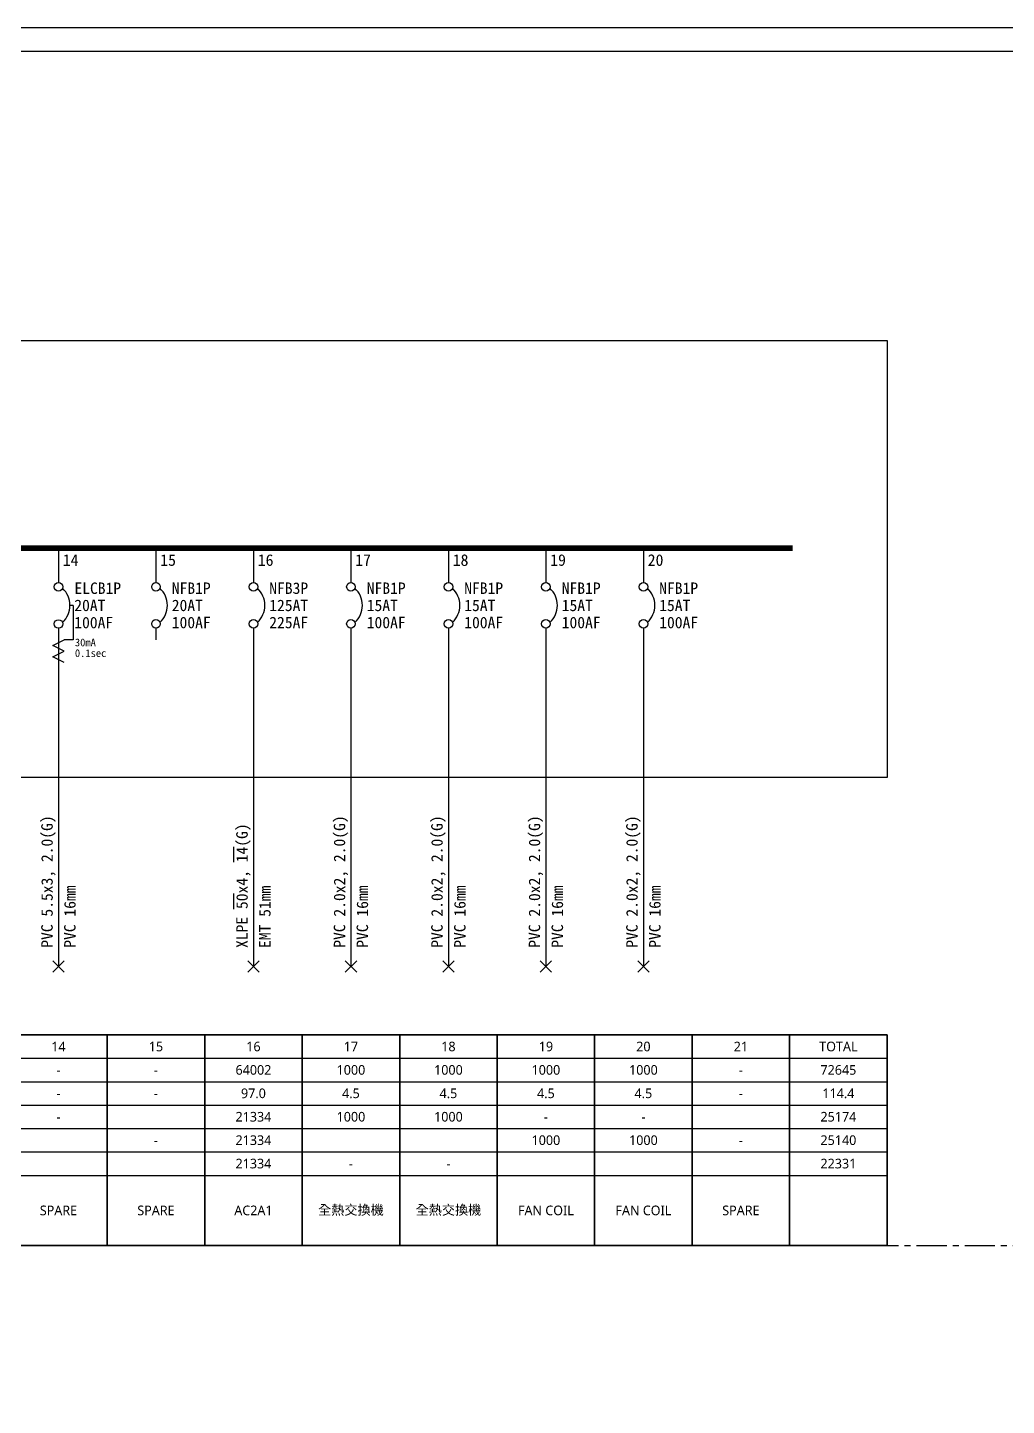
# Model space of a CAD drawing. Header units: millimetres. Extents: x 2201 to 372602, y -460 to 64535.
# Drawn here: x 331934 to 352268, y 28140 to 56740 of the extents above; entities that cross this region are included whole.
import ezdxf
from ezdxf.enums import TextEntityAlignment as Align

# ---------------------------------------------------------------- set-up
doc = ezdxf.new("R2010")
doc.units = ezdxf.units.MM
doc.linetypes.add('CAD TEMPLATE [橫]$0$CENTER', pattern=[2, 1.25, -0.25, 0.25, -0.25])
doc.layers.get('Defpoints').update_dxf_attribs({"color": 9})
for name, color, linetype in [('CAD TEMPLATE [橫]$0$E-PANEL', 4, 'Continuous'), ('CAD TEMPLATE [橫]$0$TEXT', 2, 'Continuous'), ('TI-TXT', 7, 'Continuous')]:
    doc.layers.add(name, color=color, linetype=linetype)
doc.styles.add('CAD TEMPLATE [橫]$0$標楷體', font='kaiu.ttf')
doc.styles.add('微軟正黑體', font='')
doc.styles.get('微軟正黑體').set_extended_font_data('Microsoft JhengHei')

# ---------------------------------------------------------------- blocks, each defined once
blk = doc.blocks.new('CAD TEMPLATE [橫]$0$圖框BLOCK')
at = {"color": 8, "linetype": 'CAD TEMPLATE [橫]$0$CENTER', "ltscale": 1000}
blk.add_line((1600, -50563), (142000, -50563), dxfattribs=at)
blk.add_lwpolyline([(142000, -1000), (1600, -1000), (1600, -113400), (142000, -113400)], close=True)
at = {"layer": 'Defpoints', "ltscale": 1000}
blk.add_lwpolyline([(0, 0), (164000, 0), (164000, -114400), (0, -114400)], close=True, dxfattribs=at)
blk = doc.blocks.new('*U46')
at = {"ltscale": 1000}
for p, q in [((37563.75, 0), (37563.75, 5467.5)), ((40095, 0), (40095, 5467.5)), ((42626.25, 0), (42626.25, 5467.5)), ((45157.5, 0), (45157.5, 5467.5)), ((47688.75, 0), (47688.75, 5467.5)), ((50220, 0), (50220, 5467.5)), ((52751.25, 0), (52751.25, 5467.5)), ((55282.5, 0), (55282.5, 5467.5)), ((57813.75, 0), (57813.75, 5467.5))]:
    blk.add_line(p, q, dxfattribs=at)
at = {"color": 7}
for p, q in [((37563.75, 5467.5), (37563.75, 0)), ((40095, 5467.5), (40095, 0)), ((42626.25, 5467.5), (42626.25, 0)), ((45157.5, 5467.5), (45157.5, 0)), ((47688.75, 5467.5), (47688.75, 0)), ((50220, 5467.5), (50220, 0)), ((52751.25, 5467.5), (52751.25, 0)), ((55282.5, 5467.5), (55282.5, 0)), ((35032.5, 4860), (37563.75, 4860)), ((37563.75, 4860), (40095, 4860)), ((40095, 4860), (42626.25, 4860)), ((42626.25, 4860), (45157.5, 4860)), ((45157.5, 4860), (47688.75, 4860)), ((47688.75, 4860), (50220, 4860)), ((50220, 4860), (52751.25, 4860)), ((52751.25, 4860), (55282.5, 4860)), ((55282.5, 4860), (57813.75, 4860)), ((35032.5, 4252.5), (37563.75, 4252.5)), ((37563.75, 4252.5), (40095, 4252.5)), ((40095, 4252.5), (42626.25, 4252.5)), ((42626.25, 4252.5), (45157.5, 4252.5)), ((45157.5, 4252.5), (47688.75, 4252.5)), ((47688.75, 4252.5), (50220, 4252.5)), ((50220, 4252.5), (52751.25, 4252.5)), ((52751.25, 4252.5), (55282.5, 4252.5)), ((55282.5, 4252.5), (57813.75, 4252.5)), ((35032.5, 3645), (37563.75, 3645)), ((37563.75, 3645), (40095, 3645)), ((40095, 3645), (42626.25, 3645)), ((42626.25, 3645), (45157.5, 3645)), ((45157.5, 3645), (47688.75, 3645)), ((47688.75, 3645), (50220, 3645)), ((50220, 3645), (52751.25, 3645)), ((52751.25, 3645), (55282.5, 3645)), ((55282.5, 3645), (57813.75, 3645)), ((35032.5, 3037.5), (37563.75, 3037.5)), ((37563.75, 3037.5), (40095, 3037.5)), ((40095, 3037.5), (42626.25, 3037.5)), ((42626.25, 3037.5), (45157.5, 3037.5)), ((45157.5, 3037.5), (47688.75, 3037.5)), ((47688.75, 3037.5), (50220, 3037.5)), ((50220, 3037.5), (52751.25, 3037.5)), ((52751.25, 3037.5), (55282.5, 3037.5)), ((55282.5, 3037.5), (57813.75, 3037.5)), ((35032.5, 2430), (37563.75, 2430)), ((37563.75, 2430), (40095, 2430)), ((40095, 2430), (42626.25, 2430)), ((42626.25, 2430), (45157.5, 2430)), ((45157.5, 2430), (47688.75, 2430)), ((47688.75, 2430), (50220, 2430)), ((50220, 2430), (52751.25, 2430)), ((52751.25, 2430), (55282.5, 2430)), ((55282.5, 2430), (57813.75, 2430)), ((35032.5, 1822.5), (37563.75, 1822.5)), ((37563.75, 1822.5), (40095, 1822.5)), ((40095, 1822.5), (42626.25, 1822.5)), ((42626.25, 1822.5), (45157.5, 1822.5)), ((45157.5, 1822.5), (47688.75, 1822.5)), ((47688.75, 1822.5), (50220, 1822.5)), ((50220, 1822.5), (52751.25, 1822.5)), ((52751.25, 1822.5), (55282.5, 1822.5)), ((55282.5, 1822.5), (57813.75, 1822.5))]:
    blk.add_line(p, q, dxfattribs=at)
at = {"color": 7, "ltscale": 1000}
for p, q in [((37563.75, 0), (35032.5, 0)), ((40095, 0), (37563.75, 0)), ((42626.25, 0), (40095, 0)), ((45157.5, 0), (42626.25, 0)), ((47688.75, 0), (45157.5, 0)), ((50220, 0), (47688.75, 0)), ((52751.25, 0), (50220, 0)), ((55282.5, 0), (52751.25, 0)), ((57813.75, 0), (55282.5, 0))]:
    blk.add_line(p, q, dxfattribs=at)
blk.add_lwpolyline([(0, 23480.46), (57813.75, 23480.46), (57813.75, 12146.19), (0, 12146.19)], close=True, dxfattribs=at)
at = {"color": 0, "const_width": 150.36}
blk.add_lwpolyline([(2449.28, 18095.39), (55364.17, 18095.39)], dxfattribs=at)
at = {"color": 7}
for points in [[(37563.75, 5467.5), (35032.5, 5467.5)], [(40095, 5467.5), (37563.75, 5467.5)], [(42626.25, 5467.5), (40095, 5467.5)], [(45157.5, 5467.5), (42626.25, 5467.5)], [(47688.75, 5467.5), (45157.5, 5467.5)], [(50220, 5467.5), (47688.75, 5467.5)], [(52751.25, 5467.5), (50220, 5467.5)], [(55282.5, 5467.5), (52751.25, 5467.5)], [(57813.75, 5467.5), (55282.5, 5467.5)]]:
    blk.add_lwpolyline(points, dxfattribs=at)
blk = doc.blocks.new('*T45')
at = {"linetype": 'ByBlock', "lineweight": -2, "transparency": 16777216}
for p, q in [((0, 0), (44550, 0)), ((0, 0), (0, -4374)), ((2025, 0), (2025, -4374)), ((4050, 0), (4050, -4374)), ((6075, 0), (6075, -4374)), ((8100, 0), (8100, -4374)), ((10125, 0), (10125, -4374)), ((12150, 0), (12150, -4374)), ((14175, 0), (14175, -4374)), ((16200, 0), (16200, -4374)), ((18225, 0), (18225, -4374)), ((20250, 0), (20250, -4374)), ((22275, 0), (22275, -4374)), ((24300, 0), (24300, -4374)), ((26325, 0), (26325, -4374)), ((28350, 0), (28350, -4374)), ((30375, 0), (30375, -4374)), ((32400, 0), (32400, -4374)), ((34425, 0), (34425, -4374)), ((36450, 0), (36450, -4374)), ((38475, 0), (38475, -4374)), ((40500, 0), (40500, -4374)), ((42525, 0), (42525, -4374)), ((44550, 0), (44550, -4374)), ((0, -486), (44550, -486)), ((0, -972), (44550, -972)), ((0, -1458), (44550, -1458)), ((0, -1944), (44550, -1944)), ((0, -2430), (44550, -2430)), ((0, -2916), (44550, -2916)), ((0, -4374), (44550, -4374))]:
    blk.add_line(p, q, dxfattribs=at)
at = {"color": 0, "transparency": 16777216, "char_height": 200, "width": 2022, "attachment_point": 5, "style": '微軟正黑體'}
for s, insert in [('{\\f微軟正黑體|b0|i0|c136;1', (1012.5, -243)), ('{\\f微軟正黑體|b0|i0|c136;2', (3037.5, -243)), ('{\\f微軟正黑體|b0|i0|c136;3', (5062.5, -243)), ('{\\f微軟正黑體|b0|i0|c136;4', (7087.5, -243)), ('{\\f微軟正黑體|b0|i0|c136;5', (9112.5, -243)), ('{\\f微軟正黑體|b0|i0|c136;6', (11137.5, -243)), ('{\\f微軟正黑體|b0|i0|c136;7', (13162.5, -243)), ('{\\f微軟正黑體|b0|i0|c136;8', (15187.5, -243)), ('{\\f微軟正黑體|b0|i0|c136;9', (17212.5, -243)), ('{\\f微軟正黑體|b0|i0|c136;10', (19237.5, -243)), ('{\\f微軟正黑體|b0|i0|c136;11', (21262.5, -243)), ('{\\f微軟正黑體|b0|i0|c136;12', (23287.5, -243)), ('{\\f微軟正黑體|b0|i0|c136;13', (25312.5, -243)), ('{\\f微軟正黑體|b0|i0|c136;14', (27337.5, -243)), ('{\\f微軟正黑體|b0|i0|c136;15', (29362.5, -243)), ('{\\f微軟正黑體|b0|i0|c136;16', (31387.5, -243)), ('{\\f微軟正黑體|b0|i0|c136;17', (33412.5, -243)), ('{\\f微軟正黑體|b0|i0|c136;18', (35437.5, -243)), ('{\\f微軟正黑體|b0|i0|c136;19', (37462.5, -243)), ('{\\f微軟正黑體|b0|i0|c136;20', (39487.5, -243)), ('{\\f微軟正黑體|b0|i0|c136;21', (41512.5, -243)), ('{\\f微軟正黑體|b0|i0|c136;TOTAL', (43537.5, -243)), ('{\\f微軟正黑體|b0|i0|c136;1840', (1012.5, -729)), ('{\\f微軟正黑體|b0|i0|c136;1806', (3037.5, -729)), ('{\\f微軟正黑體|b0|i0|c136;997', (5062.5, -729)), ('{\\f微軟正黑體|b0|i0|c136;-', (7087.5, -729)), ('{\\f微軟正黑體|b0|i0|c136;-', (9112.5, -729)), ('{\\f微軟正黑體|b0|i0|c136;-', (11137.5, -729)), ('{\\f微軟正黑體|b0|i0|c136;-', (13162.5, -729)), ('{\\f微軟正黑體|b0|i0|c136;-', (15187.5, -729)), ('{\\f微軟正黑體|b0|i0|c136;-', (17212.5, -729)), ('{\\f微軟正黑體|b0|i0|c136;-', (19237.5, -729)), ('{\\f微軟正黑體|b0|i0|c136;-', (21262.5, -729)), ('{\\f微軟正黑體|b0|i0|c136;-', (23287.5, -729)), ('{\\f微軟正黑體|b0|i0|c136;-', (25312.5, -729)), ('{\\f微軟正黑體|b0|i0|c136;-', (27337.5, -729)), ('{\\f微軟正黑體|b0|i0|c136;-', (29362.5, -729)), ('{\\f微軟正黑體|b0|i0|c136;64002', (31387.5, -729)), ('{\\f微軟正黑體|b0|i0|c136;1000', (33412.5, -729)), ('{\\f微軟正黑體|b0|i0|c136;1000', (35437.5, -729)), ('{\\f微軟正黑體|b0|i0|c136;1000', (37462.5, -729)), ('{\\f微軟正黑體|b0|i0|c136;1000', (39487.5, -729)), ('{\\f微軟正黑體|b0|i0|c136;-', (41512.5, -729)), ('{\\f微軟正黑體|b0|i0|c136;72645', (43537.5, -729)), ('{\\f微軟正黑體|b0|i0|c136;8.4', (1012.5, -1215)), ('{\\f微軟正黑體|b0|i0|c136;8.2', (3037.5, -1215)), ('{\\f微軟正黑體|b0|i0|c136;4.5', (5062.5, -1215)), ('{\\f微軟正黑體|b0|i0|c136;97.0', (31387.5, -1215)), ('{\\f微軟正黑體|b0|i0|c136;4.5', (33412.5, -1215)), ('{\\f微軟正黑體|b0|i0|c136;4.5', (35437.5, -1215)), ('{\\f微軟正黑體|b0|i0|c136;4.5', (37462.5, -1215)), ('{\\f微軟正黑體|b0|i0|c136;4.5', (39487.5, -1215)), ('{\\f微軟正黑體|b0|i0|c136;114.4', (43537.5, -1215)), ('{\\f微軟正黑體|b0|i0|c136;-', (7087.5, -1215)), ('{\\f微軟正黑體|b0|i0|c136;-', (9112.5, -1215)), ('{\\f微軟正黑體|b0|i0|c136;-', (11137.5, -1215)), ('{\\f微軟正黑體|b0|i0|c136;-', (13162.5, -1215)), ('{\\f微軟正黑體|b0|i0|c136;-', (15187.5, -1215)), ('{\\f微軟正黑體|b0|i0|c136;-', (17212.5, -1215)), ('{\\f微軟正黑體|b0|i0|c136;-', (19237.5, -1215)), ('{\\f微軟正黑體|b0|i0|c136;-', (21262.5, -1215)), ('{\\f微軟正黑體|b0|i0|c136;-', (23287.5, -1215)), ('{\\f微軟正黑體|b0|i0|c136;-', (25312.5, -1215)), ('{\\f微軟正黑體|b0|i0|c136;-', (27337.5, -1215)), ('{\\f微軟正黑體|b0|i0|c136;-', (29362.5, -1215)), ('{\\f微軟正黑體|b0|i0|c136;-', (41512.5, -1215)), ('{\\f微軟正黑體|b0|i0|c136;1840', (1012.5, -1701)), ('{\\f微軟正黑體|b0|i0|c136;-', (3037.5, -1701)), ('{\\f微軟正黑體|b0|i0|c136;', (5062.5, -1701)), ('{\\f微軟正黑體|b0|i0|c136;', (7087.5, -1701)), ('{\\f微軟正黑體|b0|i0|c136;', (9112.5, -1701)), ('{\\f微軟正黑體|b0|i0|c136;', (11137.5, -1701)), ('{\\f微軟正黑體|b0|i0|c136;-', (13162.5, -1701)), ('{\\f微軟正黑體|b0|i0|c136;-', (15187.5, -1701)), ('{\\f微軟正黑體|b0|i0|c136;', (17212.5, -1701)), ('{\\f微軟正黑體|b0|i0|c136;', (19237.5, -1701)), ('{\\f微軟正黑體|b0|i0|c136;', (21262.5, -1701)), ('{\\f微軟正黑體|b0|i0|c136;', (23287.5, -1701)), ('{\\f微軟正黑體|b0|i0|c136;-', (25312.5, -1701)), ('{\\f微軟正黑體|b0|i0|c136;-', (27337.5, -1701)), ('{\\f微軟正黑體|b0|i0|c136;', (29362.5, -1701)), ('{\\f微軟正黑體|b0|i0|c136;21334', (31387.5, -1701)), ('{\\f微軟正黑體|b0|i0|c136;1000', (33412.5, -1701)), ('{\\f微軟正黑體|b0|i0|c136;1000', (35437.5, -1701)), ('{\\f微軟正黑體|b0|i0|c136;-', (37462.5, -1701)), ('{\\f微軟正黑體|b0|i0|c136;-', (39487.5, -1701)), ('{\\f微軟正黑體|b0|i0|c136;', (41512.5, -1701)), ('{\\f微軟正黑體|b0|i0|c136;25174', (43537.5, -1701)), ('{\\f微軟正黑體|b0|i0|c136;', (1012.5, -2187)), ('{\\f微軟正黑體|b0|i0|c136;1806', (3037.5, -2187)), ('{\\f微軟正黑體|b0|i0|c136;-', (5062.5, -2187)), ('{\\f微軟正黑體|b0|i0|c136;-', (7087.5, -2187)), ('{\\f微軟正黑體|b0|i0|c136;', (9112.5, -2187)), ('{\\f微軟正黑體|b0|i0|c136;', (11137.5, -2187)), ('{\\f微軟正黑體|b0|i0|c136;', (13162.5, -2187)), ('{\\f微軟正黑體|b0|i0|c136;', (15187.5, -2187)), ('{\\f微軟正黑體|b0|i0|c136;-', (17212.5, -2187)), ('{\\f微軟正黑體|b0|i0|c136;-', (19237.5, -2187)), ('{\\f微軟正黑體|b0|i0|c136;', (21262.5, -2187)), ('{\\f微軟正黑體|b0|i0|c136;', (23287.5, -2187)), ('{\\f微軟正黑體|b0|i0|c136;', (25312.5, -2187)), ('{\\f微軟正黑體|b0|i0|c136;', (27337.5, -2187)), ('{\\f微軟正黑體|b0|i0|c136;-', (29362.5, -2187)), ('{\\f微軟正黑體|b0|i0|c136;21334', (31387.5, -2187)), ('{\\f微軟正黑體|b0|i0|c136;', (33412.5, -2187)), ('{\\f微軟正黑體|b0|i0|c136;', (35437.5, -2187)), ('{\\f微軟正黑體|b0|i0|c136;1000', (37462.5, -2187)), ('{\\f微軟正黑體|b0|i0|c136;1000', (39487.5, -2187)), ('{\\f微軟正黑體|b0|i0|c136;-', (41512.5, -2187)), ('{\\f微軟正黑體|b0|i0|c136;25140', (43537.5, -2187)), ('{\\f微軟正黑體|b0|i0|c136;997', (5062.5, -2673)), ('{\\f微軟正黑體|b0|i0|c136;21334', (31387.5, -2673)), ('{\\f微軟正黑體|b0|i0|c136;22331', (43537.5, -2673)), ('{\\f微軟正黑體|b0|i0|c136;', (1012.5, -2673)), ('{\\f微軟正黑體|b0|i0|c136;', (3037.5, -2673)), ('{\\f微軟正黑體|b0|i0|c136;', (7087.5, -2673)), ('{\\f微軟正黑體|b0|i0|c136;-', (9112.5, -2673)), ('{\\f微軟正黑體|b0|i0|c136;-', (11137.5, -2673)), ('{\\f微軟正黑體|b0|i0|c136;', (13162.5, -2673)), ('{\\f微軟正黑體|b0|i0|c136;', (15187.5, -2673)), ('{\\f微軟正黑體|b0|i0|c136;', (17212.5, -2673)), ('{\\f微軟正黑體|b0|i0|c136;', (19237.5, -2673)), ('{\\f微軟正黑體|b0|i0|c136;-', (21262.5, -2673)), ('{\\f微軟正黑體|b0|i0|c136;-', (23287.5, -2673)), ('{\\f微軟正黑體|b0|i0|c136;', (25312.5, -2673)), ('{\\f微軟正黑體|b0|i0|c136;', (27337.5, -2673)), ('{\\f微軟正黑體|b0|i0|c136;', (29362.5, -2673)), ('{\\f微軟正黑體|b0|i0|c136;-', (33412.5, -2673)), ('{\\f微軟正黑體|b0|i0|c136;-', (35437.5, -2673)), ('{\\f微軟正黑體|b0|i0|c136;', (37462.5, -2673)), ('{\\f微軟正黑體|b0|i0|c136;', (39487.5, -2673)), ('{\\f微軟正黑體|b0|i0|c136;', (41512.5, -2673)), ('{\\f微軟正黑體|b0|i0|c136;2F^J照明', (1012.5, -3645)), ('{\\f微軟正黑體|b0|i0|c136;2F^J照明', (3037.5, -3645)), ('{\\f微軟正黑體|b0|i0|c136;2F^J照明', (5062.5, -3645)), ('{\\f微軟正黑體|b0|i0|c136;2F^J37人會議室^JAV', (7087.5, -3645)), ('{\\f微軟正黑體|b0|i0|c136;2F^J37人會議室^JAV', (9112.5, -3645)), ('{\\f微軟正黑體|b0|i0|c136;SPARE', (11137.5, -3645)), ('{\\f微軟正黑體|b0|i0|c136;SPARE', (13162.5, -3645)), ('{\\f微軟正黑體|b0|i0|c136;SPARE', (15187.5, -3645)), ('{\\f微軟正黑體|b0|i0|c136;SPARE', (17212.5, -3645)), ('{\\f微軟正黑體|b0|i0|c136;SPARE', (19237.5, -3645)), ('{\\f微軟正黑體|b0|i0|c136;SPARE', (21262.5, -3645)), ('{\\f微軟正黑體|b0|i0|c136;SPARE', (23287.5, -3645)), ('{\\f微軟正黑體|b0|i0|c136;SPARE', (25312.5, -3645)), ('{\\f微軟正黑體|b0|i0|c136;SPARE', (27337.5, -3645)), ('{\\f微軟正黑體|b0|i0|c136;SPARE', (29362.5, -3645)), ('{\\f微軟正黑體|b0|i0|c136;AC2A1', (31387.5, -3645)), ('{\\f微軟正黑體|b0|i0|c136;全熱交換機', (33412.5, -3645)), ('{\\f微軟正黑體|b0|i0|c136;全熱交換機', (35437.5, -3645)), ('{\\f微軟正黑體|b0|i0|c136;FAN COIL', (37462.5, -3645)), ('{\\f微軟正黑體|b0|i0|c136;FAN COIL', (39487.5, -3645)), ('{\\f微軟正黑體|b0|i0|c136;SPARE', (41512.5, -3645)), ('{\\f微軟正黑體|b0|i0|c136;', (43537.5, -3645))]:
    blk.add_mtext(s, dxfattribs=dict(at, insert=insert))
blk = doc.blocks.new('CAD TEMPLATE [橫]$0$NFB')
at = {"color": 7}
for p, q in [((-6, 0), (-4, 0)), ((4, 0), (6, 0))]:
    blk.add_line(p, q, dxfattribs=at)
for centre in [(-3.25, 0), (3.25, 0)]:
    blk.add_circle(centre, 0.75, dxfattribs=at)
blk.add_arc((0, -2.0625), 4.0625, 42.832341, 137.167659, dxfattribs=at)
blk = doc.blocks.new('*U28')
at = {"color": 7, "linetype": 'Continuous'}
blk.add_line((0, 0), (0, -594), dxfattribs=at)
at = {"color": 7, "xscale": 148.5, "yscale": 148.5, "zscale": 148.5, "rotation": 270}
blk.add_blockref('CAD TEMPLATE [橫]$0$NFB', (0, -1485), dxfattribs=at)
blk.add_blockref('CAD TEMPLATE [橫]$0$NFB', (0, -1485), dxfattribs=at)
at = {"color": 7, "style": 'CAD TEMPLATE [橫]$0$標楷體'}
for s, p in [('NFB1P', (410, -1188)), ('20AT', (410, -1634)), ('100AF', (410, -2079))]:
    blk.add_text(s, height=297, dxfattribs=at).set_placement(p)
blk = doc.blocks.new('*U65')
at = {"color": 7, "linetype": 'Continuous'}
blk.add_line((0, 0), (0, -594), dxfattribs=at)
at = {"color": 7, "xscale": 148.5, "yscale": 148.5, "zscale": 148.5, "rotation": 270}
blk.add_blockref('CAD TEMPLATE [橫]$0$NFB', (0, -1485), dxfattribs=at)
at = {"color": 7, "style": 'CAD TEMPLATE [橫]$0$標楷體'}
for s, p in [('NFB3P', (410, -1188)), ('125AT', (410, -1634)), ('225AF', (410, -2079))]:
    blk.add_text(s, height=297, dxfattribs=at).set_placement(p)
blk = doc.blocks.new('*U40')
at = {"color": 7, "linetype": 'Continuous'}
blk.add_line((0, 0), (0, -594), dxfattribs=at)
at = {"color": 7, "xscale": 148.5, "yscale": 148.5, "zscale": 148.5, "rotation": 270}
blk.add_blockref('CAD TEMPLATE [橫]$0$NFB', (0, -1485), dxfattribs=at)
at = {"color": 7, "style": 'CAD TEMPLATE [橫]$0$標楷體'}
for s, p in [('NFB1P', (410, -1188)), ('15AT', (410, -1634)), ('100AF', (410, -2079))]:
    blk.add_text(s, height=297, dxfattribs=at).set_placement(p)
blk = doc.blocks.new('*U25')
at = {"ltscale": 1000}
blk.add_lwpolyline([(210435, -120870), (210435, -129351)], dxfattribs=at)
blk = doc.blocks.new('CAD TEMPLATE [橫]$0$XPT')
for p, q in [((-1, 1), (1, -1)), ((1, 1), (-1, -1))]:
    blk.add_line(p, q)
blk = doc.blocks.new('*U18')
at = {"xscale": 148.5, "yscale": 148.5, "zscale": 148.5}
blk.add_blockref('CAD TEMPLATE [橫]$0$XPT', (210435, -126739), dxfattribs=at)
blk = doc.blocks.new('*U66')
at = {"layer": 'CAD TEMPLATE [橫]$0$TEXT', "color": 0, "style": 'CAD TEMPLATE [橫]$0$標楷體'}
for s, height, p in [('PVC 2.0x2, 2.0(G)', 297.03, (-150, -4419)), ('PVC 16mm', 297, (444, -4419))]:
    blk.add_text(s, height=height, rotation=90, dxfattribs=at).set_placement(p)
blk = doc.blocks.new('CAD TEMPLATE [橫]$0$NFB_ELB')
at = {"color": 4}
for p, q in [((0.25, 2.72), (6.63, 2.72)), ((0.25, 2.72), (0.25, 2.13)), ((6.63, 2.72), (6.63, 1.06)), ((-6.13, 0), (-4, 0)), ((4.51, 0), (6.63, 0)), ((7.7, -1.06), (6.63, 1.06)), ((8.76, 1.06), (7.7, -1.06)), ((9.82, -1.06), (8.76, 1.06)), ((10.89, 1.06), (9.82, -1.06))]:
    blk.add_line(p, q, dxfattribs=at)
for centre in [(-3.2, 0), (3.71, 0)]:
    blk.add_circle(centre, 0.798, dxfattribs=at)
blk.add_arc((0.25, -2.19), 4.32, 42.8323, 137.1677, dxfattribs=at)

msp = doc.modelspace()

# ---------------------------------------------------------------- linework, layer by layer
at = {"layer": 'CAD TEMPLATE [橫]$0$E-PANEL'}
msp.add_line((332577, 45935), (332577, 45459), dxfattribs=at)
at = {"layer": 'Defpoints', "ltscale": 1000}
msp.add_lwpolyline([(372602, -460), (290602, -460), (290602, 56740), (372602, 56740)], close=True, dxfattribs=at)

# ---------------------------------------------------------------- block references
at = {"xscale": 0.7999999999999716, "yscale": 0.7999999999999716, "zscale": 0.7999999999999716}
for name, p in [('*U46', (303538, 31458)), ('*U28', (334602, 45935)), ('*U65', (336627, 45935)), ('*U40', (338652, 45935)), ('*U40', (340677, 45935)), ('*U40', (342702, 45935)), ('*U40', (344727, 45935)), ('*U25', (164229, 140730)), ('*U25', (168279, 140730)), ('*U25', (170304, 140730)), ('*U25', (172329, 140730)), ('*U25', (174354, 140730)), ('*U25', (176379, 140730)), ('*U66', (338652, 41175)), ('*U66', (340677, 41175)), ('*U66', (342702, 41175)), ('*U66', (344727, 41175)), ('*U18', (164229, 138640)), ('*U18', (168279, 138640)), ('*U18', (170304, 138640)), ('*U18', (172329, 138640)), ('*U18', (174354, 138640)), ('*U18', (176379, 138640))]:
    msp.add_blockref(name, p, dxfattribs=at)
msp.add_blockref('*T45', (305239, 35832))
at = {"layer": 'CAD TEMPLATE [橫]$0$E-PANEL', "color": 7, "xscale": 111.7200000000147, "yscale": 111.7200000000147, "zscale": 111.7200000000147, "rotation": 270}
msp.add_blockref('CAD TEMPLATE [橫]$0$NFB_ELB', (332577, 44775), dxfattribs=at)
at = {"layer": 'TI-TXT', "xscale": 0.4999999999999822, "yscale": 0.4999999999999822, "zscale": 0.4999999999999822}
msp.add_blockref('CAD TEMPLATE [橫]$0$圖框BLOCK', (290602, 56740), dxfattribs=at)

# ---------------------------------------------------------------- texts
at = {"color": 7, "style": 'CAD TEMPLATE [橫]$0$標楷體'}
for s, height, p in [('ELCB1P', 237.6, (332908, 44984)), ('20AT', 237.6, (332905, 44628)), ('100AF', 237.6, (332905, 44271)), ('30mA', 160, (332918, 43897)), ('0.1sec', 160, (332918, 43675))]:
    msp.add_text(s, height=height, dxfattribs=at).set_placement(p)
at = {"layer": 'CAD TEMPLATE [橫]$0$TEXT', "color": 0, "style": 'CAD TEMPLATE [橫]$0$標楷體'}
for s, p in [('14', (332666, 45687)), ('15', (334691, 45687)), ('16', (336716, 45687)), ('17', (338741, 45687)), ('18', (340766, 45687)), ('19', (342791, 45687)), ('20', (344816, 45687))]:
    msp.add_text(s, height=240, dxfattribs=at).set_placement(p, align=Align.MIDDLE_LEFT)
for s, height, p in [('PVC 5.5x3, 2.0(G)', 237.63, (332457, 37640)), ('XLPE %%O50%%Ox4, %%O14%%O(G)', 237.63, (336507, 37635)), ('PVC 16mm', 237.6, (332932, 37640)), ('EMT 51mm', 237.6, (336982, 37635))]:
    msp.add_text(s, height=height, rotation=90, dxfattribs=at).set_placement(p)

doc.saveas('drawing.dxf')
